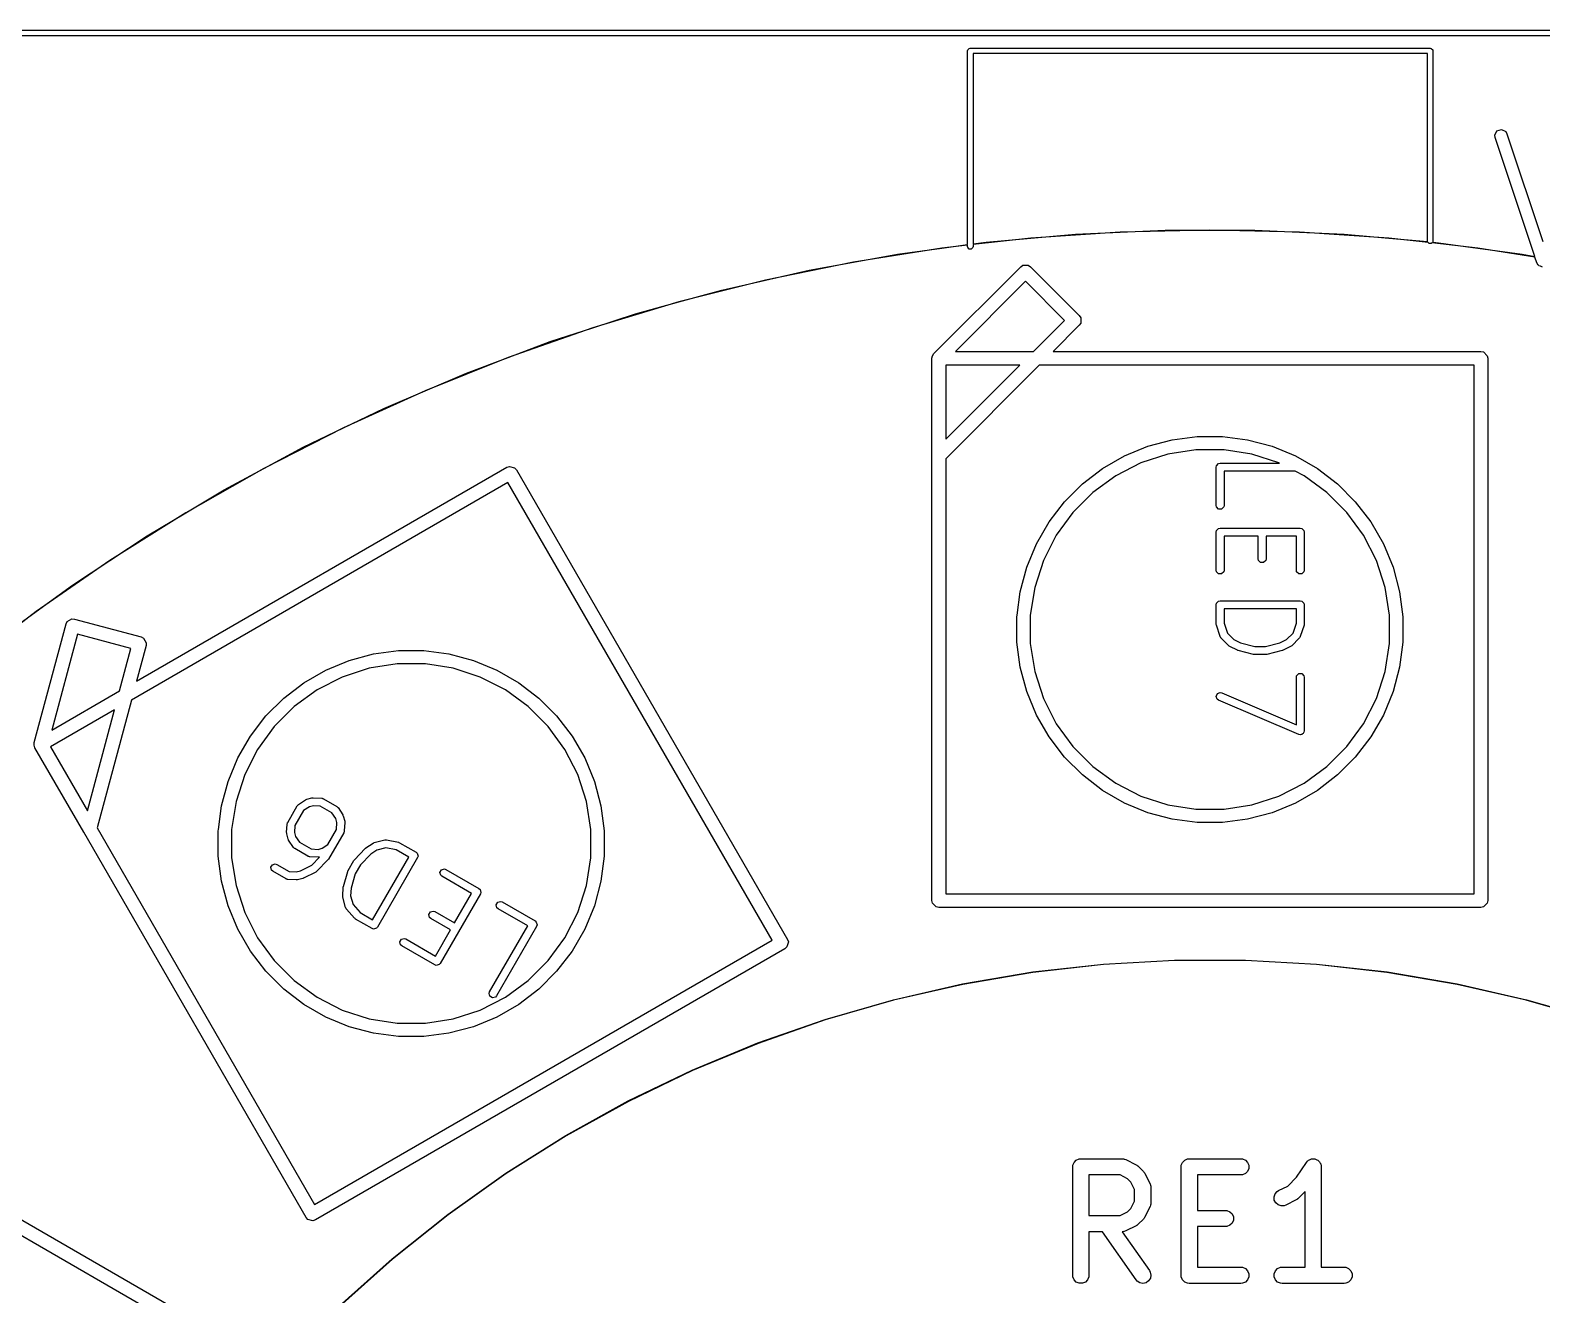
# Model space of a CAD drawing. Header units: inches. Extents: x 4.13 to 6.29, y -4.64 to -3.05.
# Drawn here: x 4.67 to 5.219, y -3.509 to -3.05 of the extents above; entities that cross this region are included whole.
import ezdxf

# ---------------------------------------------------------------- set-up
doc = ezdxf.new("R2010")
doc.units = ezdxf.units.IN
doc.header["$MEASUREMENT"] = 0
doc.layers.add('F.Silkscreen', color=41, linetype='CONTINUOUS', true_color=0xf2eda1)

msp = doc.modelspace()

# ---------------------------------------------------------------- linework, layer by layer
at = {"layer": 'F.Silkscreen', "linetype": 'CONTINUOUS'}
for p, q in [((4.13386, -3.0502), (6.28937, -3.0502)), ((6.28839, -3.05217), (4.13484, -3.05217)), ((5.01052, -3.05734), (5.01105, -3.05681)), ((5.01105, -3.05681), (5.01143, -3.05673)), ((5.01143, -3.05673), (5.17843, -3.05673)), ((5.17843, -3.05673), (5.1788, -3.05681)), ((5.1788, -3.05681), (5.17933, -3.05734)), ((5.01044, -3.05772), (5.01052, -3.05734)), ((5.01044, -3.12801), (5.01044, -3.05772)), ((5.17744, -3.0587), (5.01241, -3.0587)), ((5.01241, -3.0587), (5.01241, -3.12775)), ((5.17744, -3.12672), (5.17744, -3.0587)), ((5.17933, -3.05734), (5.17941, -3.05772)), ((5.17941, -3.05772), (5.17941, -3.12672)), ((5.2019, -3.0883), (5.20267, -3.08676)), ((5.20201, -3.08917), (5.2019, -3.0883)), ((5.21638, -3.13228), (5.20201, -3.08917)), ((5.20267, -3.08676), (5.2043, -3.08622)), ((5.2043, -3.08622), (5.20584, -3.08699)), ((5.20584, -3.08699), (5.20628, -3.08775)), ((5.20628, -3.08775), (5.21931, -3.12685)), ((5.0659, -3.12345), (5.08215, -3.12272)), ((5.09842, -3.12272), (5.0659, -3.12345)), ((5.08215, -3.12272), (5.09842, -3.12272)), ((5.09843, -3.12272), (5.09842, -3.12272)), ((5.09842, -3.12272), (5.09843, -3.12272)), ((5.13095, -3.12345), (5.09843, -3.12272)), ((5.09843, -3.12272), (5.1147, -3.12272)), ((5.09843, -3.12272), (5.09843, -3.12272)), ((5.09843, -3.12272), (5.09843, -3.12272)), ((5.1147, -3.12272), (5.13095, -3.12345)), ((5.00111, -3.12928), (5.01044, -3.12801)), ((5.01044, -3.12823), (5.00111, -3.12928)), ((5.01044, -3.12872), (5.01044, -3.12823)), ((5.03343, -3.12564), (5.01241, -3.128)), ((5.01241, -3.12775), (5.01723, -3.12709)), ((5.01241, -3.128), (5.01241, -3.12872)), ((5.01723, -3.12709), (5.03343, -3.12564)), ((5.03344, -3.12563), (5.03343, -3.12564)), ((5.03343, -3.12564), (5.03344, -3.12564)), ((5.06589, -3.12345), (5.03344, -3.12563)), ((5.03344, -3.12563), (5.04964, -3.12418)), ((5.03344, -3.12564), (5.03344, -3.12563)), ((5.04964, -3.12418), (5.06589, -3.12345)), ((5.06589, -3.12345), (5.0659, -3.12345)), ((5.0659, -3.12345), (5.06589, -3.12345)), ((5.0659, -3.12345), (5.0659, -3.12345)), ((5.13095, -3.12345), (5.13096, -3.12345)), ((5.13096, -3.12345), (5.13095, -3.12345)), ((5.13095, -3.12345), (5.13095, -3.12345)), ((5.16341, -3.12563), (5.13096, -3.12345)), ((5.13096, -3.12345), (5.14721, -3.12418)), ((5.14721, -3.12418), (5.16341, -3.12563)), ((5.16342, -3.12564), (5.16341, -3.12563)), ((5.16341, -3.12563), (5.16341, -3.12564)), ((5.16341, -3.12564), (5.16342, -3.12564)), ((5.17766, -3.12724), (5.16342, -3.12564)), ((5.16342, -3.12564), (5.17748, -3.1269)), ((5.17748, -3.1269), (5.17744, -3.12672)), ((5.17805, -3.12763), (5.17766, -3.12724)), ((5.1788, -3.12763), (5.17805, -3.12763)), ((5.17903, -3.12739), (5.1788, -3.12763)), ((5.19574, -3.12928), (5.17903, -3.12739)), ((5.17941, -3.12672), (5.17934, -3.12707)), ((5.17934, -3.12707), (5.17962, -3.12709)), ((5.17962, -3.12709), (5.19574, -3.12928)), ((5.0011, -3.12928), (4.96897, -3.13437)), ((4.96897, -3.13437), (4.98498, -3.13146)), ((4.98498, -3.13146), (5.0011, -3.12928)), ((5.0011, -3.12928), (5.00111, -3.12928)), ((5.00111, -3.12928), (5.0011, -3.12928)), ((5.00111, -3.12928), (5.00111, -3.12928)), ((5.01052, -3.12909), (5.01044, -3.12872)), ((5.01105, -3.12963), (5.01052, -3.12909)), ((5.0118, -3.12963), (5.01105, -3.12963)), ((5.01233, -3.12909), (5.0118, -3.12963)), ((5.01241, -3.12872), (5.01233, -3.12909)), ((5.19574, -3.12928), (5.19575, -3.12928)), ((5.19575, -3.12928), (5.19574, -3.12928)), ((5.19574, -3.12928), (5.19574, -3.12928)), ((5.21647, -3.13256), (5.19575, -3.12928)), ((5.19575, -3.12928), (5.21187, -3.13146)), ((5.21187, -3.13146), (5.21638, -3.13228)), ((5.21718, -3.13467), (5.21647, -3.13256)), ((4.96897, -3.13437), (4.9371, -3.14089)), ((4.9371, -3.14089), (4.95296, -3.13727)), ((4.95296, -3.13727), (4.96897, -3.13437)), ((4.96897, -3.13437), (4.96897, -3.13437)), ((4.96897, -3.13437), (4.96897, -3.13437)), ((4.96897, -3.13437), (4.96897, -3.13437)), ((4.99823, -3.16752), (5.02973, -3.13603)), ((5.02973, -3.13603), (5.03054, -3.13549)), ((5.03054, -3.13549), (5.03245, -3.13549)), ((5.03245, -3.13549), (5.03326, -3.13603)), ((5.03245, -3.13549), (5.03245, -3.13549)), ((5.03326, -3.13603), (5.05098, -3.15374)), ((5.21761, -3.13544), (5.21718, -3.13467)), ((5.21776, -3.13551), (5.21761, -3.13544)), ((5.21784, -3.13566), (5.21776, -3.13551)), ((5.21851, -3.13589), (5.21784, -3.13566)), ((5.21915, -3.13621), (5.21851, -3.13589)), ((4.93709, -3.14089), (4.90555, -3.14884)), ((4.90555, -3.14884), (4.92123, -3.14451)), ((4.92123, -3.14451), (4.93709, -3.14089)), ((4.93709, -3.14089), (4.9371, -3.14089)), ((4.9371, -3.14089), (4.93709, -3.14089)), ((4.9371, -3.14089), (4.9371, -3.14089)), ((5.0315, -3.14133), (5.00604, -3.16679)), ((5.04568, -3.15551), (5.0315, -3.14133)), ((4.90554, -3.14884), (4.87439, -3.1582)), ((4.88986, -3.15317), (4.90554, -3.14884)), ((4.90554, -3.14884), (4.90555, -3.14884)), ((4.90555, -3.14884), (4.90554, -3.14884)), ((4.90555, -3.14884), (4.90555, -3.14884)), ((4.87439, -3.1582), (4.88986, -3.15317)), ((5.0344, -3.16679), (5.04568, -3.15551)), ((5.05098, -3.15374), (5.05152, -3.15456)), ((5.05152, -3.15456), (5.05152, -3.15647)), ((4.87438, -3.1582), (4.84368, -3.16894)), ((4.85891, -3.16323), (4.87438, -3.1582)), ((4.87438, -3.1582), (4.87439, -3.1582)), ((4.87439, -3.1582), (4.87438, -3.1582)), ((4.87439, -3.1582), (4.87439, -3.1582)), ((5.05098, -3.15728), (5.04147, -3.16679)), ((5.05152, -3.15647), (5.05098, -3.15728)), ((4.84368, -3.16894), (4.85891, -3.16323)), ((5.00604, -3.16679), (5.0344, -3.16679)), ((5.04147, -3.16679), (5.19685, -3.16679)), ((5.19685, -3.16679), (5.19781, -3.16698)), ((4.84367, -3.16895), (4.81349, -3.18106)), ((4.82844, -3.17466), (4.84367, -3.16895)), ((4.84368, -3.16894), (4.84367, -3.16895)), ((4.84367, -3.16895), (4.84368, -3.16895)), ((4.84368, -3.16895), (4.84368, -3.16894)), ((4.9975, -3.16929), (4.99769, -3.16833)), ((4.9975, -3.20472), (4.9975, -3.16929)), ((4.99769, -3.16833), (4.99823, -3.16752)), ((5.03647, -3.17179), (5.0025, -3.20576)), ((5.0025, -3.17179), (5.0025, -3.19869)), ((5.0025, -3.19869), (5.0294, -3.17179)), ((5.0294, -3.17179), (5.0025, -3.17179)), ((5.19435, -3.17179), (5.03647, -3.17179)), ((5.19435, -3.36364), (5.19435, -3.17179)), ((5.19781, -3.16698), (5.19916, -3.16833)), ((5.19916, -3.16833), (5.19935, -3.16929)), ((5.19935, -3.16929), (5.19935, -3.36614)), ((4.81349, -3.18106), (4.82844, -3.17466)), ((4.81348, -3.18106), (4.78386, -3.19451)), ((4.79852, -3.18745), (4.81348, -3.18106)), ((4.81348, -3.18106), (4.81348, -3.18106)), ((4.81348, -3.18106), (4.81349, -3.18106)), ((4.81349, -3.18106), (4.81348, -3.18106)), ((4.78386, -3.19451), (4.79852, -3.18745)), ((4.78386, -3.19452), (4.75487, -3.20928)), ((4.7692, -3.20157), (4.78386, -3.19452)), ((4.78386, -3.19452), (4.78386, -3.19451)), ((4.78386, -3.19451), (4.78386, -3.19451)), ((4.78386, -3.19451), (4.78386, -3.19452)), ((5.07585, -3.20121), (5.08472, -3.19883)), ((5.08472, -3.19883), (5.09383, -3.19763)), ((5.09383, -3.19763), (5.10302, -3.19763)), ((5.10302, -3.19763), (5.11213, -3.19883)), ((5.11213, -3.19883), (5.121, -3.20121)), ((4.75487, -3.20928), (4.7692, -3.20157)), ((4.9975, -3.36614), (4.9975, -3.20472)), ((5.0594, -3.20932), (5.06736, -3.20472)), ((5.06736, -3.20472), (5.07585, -3.20121)), ((5.08315, -3.20409), (5.07338, -3.20726)), ((5.09329, -3.20248), (5.08315, -3.20409)), ((5.10356, -3.20248), (5.09329, -3.20248)), ((5.1137, -3.20409), (5.10356, -3.20248)), ((5.12347, -3.20726), (5.1137, -3.20409)), ((5.121, -3.20121), (5.12949, -3.20472)), ((5.12949, -3.20472), (5.13745, -3.20932)), ((4.70864, -3.2865), (4.8432, -3.20881)), ((4.75487, -3.20929), (4.72658, -3.22534)), ((4.74054, -3.217), (4.75487, -3.20929)), ((4.75487, -3.20929), (4.75487, -3.20928)), ((4.75487, -3.20928), (4.75487, -3.20928)), ((4.75487, -3.20928), (4.75487, -3.20929)), ((4.8432, -3.20881), (4.84412, -3.2085)), ((4.84412, -3.2085), (4.84412, -3.2085)), ((4.84412, -3.2085), (4.84412, -3.2085)), ((4.84412, -3.2085), (4.84597, -3.20899)), ((4.84597, -3.20899), (4.84597, -3.20899)), ((4.84597, -3.20899), (4.84662, -3.20973)), ((4.84662, -3.20973), (4.94504, -3.3802)), ((5.0025, -3.20576), (5.0025, -3.36364)), ((5.05212, -3.21491), (5.0594, -3.20932)), ((5.07338, -3.20726), (5.06423, -3.21192)), ((5.1007, -3.20881), (5.10081, -3.20826)), ((5.1007, -3.22268), (5.1007, -3.20881)), ((5.10081, -3.20826), (5.10159, -3.20748)), ((5.10159, -3.20748), (5.10214, -3.20737)), ((5.10214, -3.20737), (5.12368, -3.20737)), ((5.12933, -3.21025), (5.10358, -3.21025)), ((5.10358, -3.21025), (5.10358, -3.22268)), ((5.12368, -3.20737), (5.12347, -3.20726)), ((5.13262, -3.21192), (5.12933, -3.21025)), ((5.13745, -3.20932), (5.14473, -3.21491)), ((4.84354, -3.21439), (4.70681, -3.29333)), ((4.93946, -3.38054), (4.84354, -3.21439)), ((5.04562, -3.22141), (5.05212, -3.21491)), ((5.06423, -3.21192), (5.05593, -3.21796)), ((5.14092, -3.21796), (5.13262, -3.21192)), ((5.14473, -3.21491), (5.15123, -3.22141)), ((4.72658, -3.22534), (4.74054, -3.217)), ((5.04003, -3.2287), (5.04562, -3.22141)), ((5.05593, -3.21796), (5.04867, -3.22522)), ((5.14818, -3.22522), (5.14092, -3.21796)), ((5.15123, -3.22141), (5.15682, -3.2287)), ((4.72657, -3.22534), (4.69903, -3.24265)), ((4.7126, -3.23369), (4.72657, -3.22534)), ((4.72657, -3.22534), (4.72657, -3.22534)), ((4.72657, -3.22534), (4.72658, -3.22534)), ((4.72658, -3.22534), (4.72657, -3.22534)), ((5.04867, -3.22522), (5.04263, -3.23353)), ((5.10081, -3.22323), (5.1007, -3.22268)), ((5.10159, -3.22401), (5.10081, -3.22323)), ((5.10269, -3.22401), (5.10159, -3.22401)), ((5.10347, -3.22323), (5.10269, -3.22401)), ((5.10358, -3.22268), (5.10347, -3.22323)), ((5.15422, -3.23353), (5.14818, -3.22522)), ((5.03543, -3.23665), (5.04003, -3.2287)), ((5.1007, -3.23238), (5.10081, -3.23183)), ((5.1007, -3.24625), (5.1007, -3.23238)), ((5.10081, -3.23183), (5.10159, -3.23105)), ((5.10159, -3.23105), (5.10214, -3.23094)), ((5.10214, -3.23094), (5.13126, -3.23094)), ((5.13126, -3.23094), (5.13181, -3.23105)), ((5.13181, -3.23105), (5.13259, -3.23183)), ((5.13259, -3.23183), (5.1327, -3.23238)), ((5.1327, -3.23238), (5.1327, -3.24625)), ((5.15682, -3.2287), (5.16142, -3.23665)), ((4.69903, -3.24265), (4.7126, -3.23369)), ((5.03192, -3.24514), (5.03543, -3.23665)), ((5.04263, -3.23353), (5.03797, -3.24268)), ((5.11595, -3.23382), (5.10358, -3.23382)), ((5.10358, -3.23382), (5.10358, -3.24625)), ((5.11595, -3.24209), (5.11595, -3.23382)), ((5.12982, -3.23382), (5.11883, -3.23382)), ((5.11883, -3.23382), (5.11883, -3.24209)), ((5.12982, -3.24625), (5.12982, -3.23382)), ((5.15888, -3.24268), (5.15422, -3.23353)), ((5.16142, -3.23665), (5.16493, -3.24514)), ((4.69902, -3.24265), (4.67228, -3.26118)), ((4.68544, -3.25162), (4.69902, -3.24265)), ((4.69902, -3.24265), (4.69902, -3.24265)), ((4.69902, -3.24265), (4.69903, -3.24265)), ((4.69903, -3.24265), (4.69902, -3.24265)), ((5.03797, -3.24268), (5.0348, -3.25244)), ((5.11606, -3.24264), (5.11595, -3.24209)), ((5.11684, -3.24342), (5.11606, -3.24264)), ((5.11794, -3.24342), (5.11684, -3.24342)), ((5.11872, -3.24264), (5.11794, -3.24342)), ((5.11883, -3.24209), (5.11872, -3.24264)), ((5.16205, -3.25244), (5.15888, -3.24268)), ((5.02954, -3.25401), (5.03192, -3.24514)), ((5.10081, -3.2468), (5.1007, -3.24625)), ((5.10159, -3.24758), (5.10081, -3.2468)), ((5.10269, -3.24758), (5.10159, -3.24758)), ((5.10347, -3.2468), (5.10269, -3.24758)), ((5.10358, -3.24625), (5.10347, -3.2468)), ((5.12993, -3.2468), (5.12982, -3.24625)), ((5.13071, -3.24758), (5.12993, -3.2468)), ((5.13181, -3.24758), (5.13071, -3.24758)), ((5.13259, -3.2468), (5.13181, -3.24758)), ((5.1327, -3.24625), (5.13259, -3.2468)), ((5.16493, -3.24514), (5.16731, -3.25401)), ((4.67228, -3.26118), (4.68544, -3.25162)), ((5.02841, -3.26258), (5.02954, -3.25401)), ((5.0348, -3.25244), (5.03319, -3.26258)), ((5.16366, -3.26258), (5.16205, -3.25244)), ((5.16731, -3.25401), (5.16851, -3.26312)), ((5.1007, -3.25873), (5.10081, -3.25818)), ((5.1007, -3.26566), (5.1007, -3.25873)), ((5.10081, -3.25818), (5.10159, -3.2574)), ((5.10159, -3.2574), (5.10214, -3.25729)), ((5.10214, -3.25729), (5.13126, -3.25729)), ((5.13126, -3.25729), (5.13181, -3.2574)), ((5.13181, -3.2574), (5.13259, -3.25818)), ((5.13259, -3.25818), (5.1327, -3.25873)), ((5.1327, -3.25873), (5.1327, -3.26566)), ((4.67228, -3.26118), (4.6464, -3.28089)), ((4.65912, -3.27074), (4.67228, -3.26118)), ((4.67228, -3.26118), (4.67228, -3.26118)), ((4.67228, -3.26118), (4.67228, -3.26118)), ((4.67228, -3.26118), (4.67228, -3.26118)), ((4.68309, -3.26573), (4.68352, -3.26485)), ((4.68352, -3.26485), (4.68518, -3.2639)), ((4.68518, -3.2639), (4.68518, -3.2639)), ((4.68518, -3.2639), (4.68615, -3.26396)), ((4.68615, -3.26396), (4.71035, -3.27045)), ((5.02834, -3.26312), (5.02841, -3.26258)), ((5.02834, -3.27231), (5.02834, -3.26312)), ((5.03319, -3.26258), (5.03319, -3.27285)), ((5.12982, -3.26017), (5.10358, -3.26017)), ((5.10358, -3.26017), (5.10358, -3.26543)), ((5.10358, -3.26543), (5.10478, -3.26905)), ((5.12861, -3.26905), (5.12982, -3.26543)), ((5.12982, -3.26543), (5.12982, -3.26017)), ((5.16366, -3.27285), (5.16366, -3.26258)), ((5.16851, -3.26312), (5.16851, -3.27231)), ((4.67156, -3.30875), (4.68309, -3.26573)), ((4.68727, -3.26944), (4.67795, -3.30422)), ((4.70664, -3.27463), (4.68727, -3.26944)), ((4.71035, -3.27045), (4.71123, -3.27088)), ((4.71123, -3.27088), (4.71218, -3.27253)), ((5.10074, -3.26589), (5.1007, -3.26566)), ((5.10077, -3.26612), (5.10074, -3.26589)), ((5.10216, -3.27028), (5.10077, -3.26612)), ((5.10219, -3.27034), (5.10216, -3.27028)), ((5.10219, -3.27037), (5.10219, -3.27034)), ((5.10232, -3.27057), (5.10219, -3.27037)), ((5.10244, -3.27077), (5.10232, -3.27057)), ((5.10247, -3.27078), (5.10244, -3.27077)), ((5.10251, -3.27084), (5.10247, -3.27078)), ((5.10528, -3.27361), (5.10251, -3.27084)), ((5.10478, -3.26905), (5.10715, -3.27141)), ((5.12625, -3.27141), (5.12861, -3.26905)), ((5.13089, -3.27084), (5.12812, -3.27361)), ((5.13093, -3.27078), (5.13089, -3.27084)), ((5.13096, -3.27077), (5.13093, -3.27078)), ((5.13107, -3.27057), (5.13096, -3.27077)), ((5.1312, -3.27037), (5.13107, -3.27057)), ((5.13124, -3.27028), (5.1312, -3.27034)), ((5.1312, -3.27034), (5.1312, -3.27037)), ((5.13262, -3.26612), (5.13124, -3.27028)), ((5.13265, -3.26589), (5.13262, -3.26612)), ((5.1327, -3.26566), (5.13265, -3.26589)), ((4.70251, -3.29004), (4.70664, -3.27463)), ((4.71212, -3.27351), (4.70864, -3.2865)), ((4.71218, -3.27253), (4.71212, -3.27351)), ((4.78585, -3.27892), (4.79472, -3.27654)), ((4.79472, -3.27654), (4.80383, -3.27534)), ((4.80383, -3.27534), (4.81302, -3.27534)), ((4.81302, -3.27534), (4.82213, -3.27654)), ((4.82213, -3.27654), (4.831, -3.27892)), ((5.02954, -3.28142), (5.02834, -3.27231)), ((5.03319, -3.27285), (5.0348, -3.28299)), ((5.10547, -3.27374), (5.10528, -3.27361)), ((5.10565, -3.27388), (5.10547, -3.27374)), ((5.10843, -3.27527), (5.10565, -3.27388)), ((5.10715, -3.27141), (5.10957, -3.27262)), ((5.10858, -3.27531), (5.10843, -3.27527)), ((5.10872, -3.27538), (5.10858, -3.27531)), ((5.11427, -3.27677), (5.10872, -3.27538)), ((5.10957, -3.27262), (5.1148, -3.27393)), ((5.1148, -3.27393), (5.1186, -3.27393)), ((5.1186, -3.27393), (5.12382, -3.27262)), ((5.12467, -3.27538), (5.11913, -3.27677)), ((5.12382, -3.27262), (5.12625, -3.27141)), ((5.12482, -3.27531), (5.12467, -3.27538)), ((5.12497, -3.27527), (5.12482, -3.27531)), ((5.12774, -3.27388), (5.12497, -3.27527)), ((5.12793, -3.27374), (5.12774, -3.27388)), ((5.12812, -3.27361), (5.12793, -3.27374)), ((5.16205, -3.28299), (5.16366, -3.27285)), ((5.16851, -3.27231), (5.16731, -3.28142)), ((4.77736, -3.28243), (4.78585, -3.27892)), ((4.79315, -3.2818), (4.78338, -3.28497)), ((4.80329, -3.28019), (4.79315, -3.2818)), ((4.81356, -3.28019), (4.80329, -3.28019)), ((4.8237, -3.2818), (4.81356, -3.28019)), ((4.83347, -3.28497), (4.8237, -3.2818)), ((4.831, -3.27892), (4.83949, -3.28243)), ((5.03192, -3.29029), (5.02954, -3.28142)), ((5.11445, -3.27678), (5.11427, -3.27677)), ((5.11462, -3.27681), (5.11445, -3.27678)), ((5.11878, -3.27681), (5.11462, -3.27681)), ((5.11895, -3.27678), (5.11878, -3.27681)), ((5.11913, -3.27677), (5.11895, -3.27678)), ((5.16731, -3.28142), (5.16493, -3.29029)), ((4.76212, -3.29262), (4.7694, -3.28703)), ((4.7694, -3.28703), (4.77736, -3.28243)), ((4.78338, -3.28497), (4.77423, -3.28963)), ((4.84262, -3.28963), (4.83347, -3.28497)), ((4.83949, -3.28243), (4.84745, -3.28703)), ((4.84745, -3.28703), (4.85473, -3.29262)), ((5.0348, -3.28299), (5.03797, -3.29276)), ((5.12982, -3.28508), (5.12993, -3.28453)), ((5.12982, -3.30231), (5.12982, -3.28508)), ((5.12993, -3.28453), (5.13071, -3.28375)), ((5.13071, -3.28375), (5.13181, -3.28375)), ((5.13181, -3.28375), (5.13259, -3.28453)), ((5.13259, -3.28453), (5.1327, -3.28508)), ((5.1327, -3.28508), (5.1327, -3.30449)), ((5.15888, -3.29276), (5.16205, -3.28299)), ((4.67795, -3.30422), (4.70251, -3.29004)), ((4.75562, -3.29912), (4.76212, -3.29262)), ((4.77423, -3.28963), (4.76593, -3.29567)), ((4.85092, -3.29567), (4.84262, -3.28963)), ((4.85473, -3.29262), (4.86123, -3.29912)), ((5.03543, -3.29878), (5.03192, -3.29029)), ((5.03797, -3.29276), (5.04263, -3.30191)), ((5.1007, -3.29199), (5.10113, -3.29098)), ((5.10111, -3.29302), (5.1007, -3.29199)), ((5.10157, -3.29333), (5.10111, -3.29302)), ((5.10113, -3.29098), (5.10216, -3.29057)), ((5.10216, -3.29057), (5.10271, -3.29069)), ((5.10271, -3.29069), (5.12982, -3.30231)), ((5.15422, -3.30191), (5.15888, -3.29276)), ((5.16493, -3.29029), (5.16142, -3.29878)), ((4.70068, -3.29687), (4.67739, -3.31032)), ((4.69084, -3.33361), (4.70068, -3.29687)), ((4.70681, -3.29333), (4.69437, -3.33973)), ((4.76593, -3.29567), (4.75867, -3.30293)), ((4.85818, -3.30293), (4.85092, -3.29567)), ((5.13069, -3.30581), (5.10157, -3.29333)), ((4.75003, -3.30641), (4.75562, -3.29912)), ((4.75867, -3.30293), (4.75263, -3.31124)), ((4.86422, -3.31124), (4.85818, -3.30293)), ((4.86123, -3.29912), (4.86682, -3.30641)), ((5.04003, -3.30674), (5.03543, -3.29878)), ((5.04263, -3.30191), (5.04867, -3.31021)), ((5.14818, -3.31021), (5.15422, -3.30191)), ((5.16142, -3.29878), (5.15682, -3.30674)), ((4.6715, -3.30973), (4.67156, -3.30875)), ((4.74543, -3.31436), (4.75003, -3.30641)), ((4.86682, -3.30641), (4.87142, -3.31436)), ((5.04562, -3.31403), (5.04003, -3.30674)), ((5.1307, -3.30582), (5.13069, -3.30581)), ((5.13071, -3.30582), (5.1307, -3.30582)), ((5.13072, -3.30582), (5.13071, -3.30582)), ((5.13124, -3.30593), (5.13072, -3.30582)), ((5.13151, -3.30582), (5.13124, -3.30593)), ((5.13181, -3.30582), (5.13151, -3.30582)), ((5.13201, -3.30562), (5.13181, -3.30582)), ((5.13226, -3.30552), (5.13201, -3.30562)), ((5.13238, -3.30525), (5.13226, -3.30552)), ((5.13259, -3.30504), (5.13238, -3.30525)), ((5.13269, -3.30452), (5.13259, -3.30504)), ((5.1327, -3.30451), (5.13269, -3.30452)), ((5.1327, -3.30449), (5.1327, -3.3045)), ((5.1327, -3.3045), (5.1327, -3.30451)), ((5.15682, -3.30674), (5.15123, -3.31403)), ((4.67181, -3.31065), (4.6715, -3.30973)), ((4.6715, -3.30973), (4.6715, -3.30973)), ((4.68953, -3.34134), (4.67181, -3.31065)), ((4.67739, -3.31032), (4.69084, -3.33361)), ((4.74192, -3.32285), (4.74543, -3.31436)), ((4.75263, -3.31124), (4.74797, -3.32039)), ((4.86888, -3.32039), (4.86422, -3.31124)), ((4.87142, -3.31436), (4.87493, -3.32285)), ((5.05212, -3.32052), (5.04562, -3.31403)), ((5.04867, -3.31021), (5.05593, -3.31747)), ((5.14092, -3.31747), (5.14818, -3.31021)), ((5.15123, -3.31403), (5.14473, -3.32052)), ((4.74797, -3.32039), (4.7448, -3.33015)), ((4.87205, -3.33015), (4.86888, -3.32039)), ((5.0594, -3.32611), (5.05212, -3.32052)), ((5.05593, -3.31747), (5.06423, -3.32351)), ((5.13262, -3.32351), (5.14092, -3.31747)), ((5.14473, -3.32052), (5.13745, -3.32611)), ((4.73954, -3.33172), (4.74192, -3.32285)), ((4.87493, -3.32285), (4.87731, -3.33172)), ((5.06423, -3.32351), (5.07338, -3.32817)), ((5.12347, -3.32817), (5.13262, -3.32351)), ((4.7448, -3.33015), (4.74319, -3.34029)), ((4.76708, -3.33164), (4.76724, -3.33147)), ((4.76724, -3.33147), (4.76739, -3.3313)), ((4.76739, -3.3313), (4.76742, -3.33129)), ((4.76742, -3.33129), (4.76748, -3.33124)), ((4.76748, -3.33124), (4.77006, -3.32953)), ((4.77006, -3.32953), (4.77028, -3.32945)), ((4.77028, -3.32945), (4.77048, -3.32934)), ((4.77048, -3.32934), (4.77238, -3.32884)), ((4.77238, -3.32884), (4.77261, -3.32882)), ((4.77261, -3.32882), (4.77284, -3.32879)), ((4.77284, -3.32879), (4.77593, -3.32898)), ((4.77593, -3.32898), (4.776, -3.32899)), ((4.776, -3.32899), (4.77603, -3.32899)), ((4.77603, -3.32899), (4.77625, -3.32906)), ((4.77625, -3.32906), (4.77648, -3.32912)), ((4.77648, -3.32912), (4.7765, -3.32914)), ((4.7765, -3.32914), (4.77657, -3.32917)), ((4.77657, -3.32917), (4.78137, -3.33194)), ((4.87366, -3.34029), (4.87205, -3.33015)), ((5.06736, -3.33071), (5.0594, -3.32611)), ((5.07585, -3.33422), (5.06736, -3.33071)), ((5.07338, -3.32817), (5.08315, -3.33134)), ((5.08315, -3.33134), (5.09329, -3.33295)), ((5.10356, -3.33295), (5.1137, -3.33134)), ((5.1137, -3.33134), (5.12347, -3.32817)), ((5.12949, -3.33071), (5.121, -3.33422)), ((5.13745, -3.32611), (5.12949, -3.33071)), ((4.73841, -3.34029), (4.73954, -3.33172)), ((4.76356, -3.33773), (4.76702, -3.33172)), ((4.76935, -3.33346), (4.76622, -3.33887)), ((4.76702, -3.33172), (4.76707, -3.33167)), ((4.76707, -3.33167), (4.76708, -3.33164)), ((4.77145, -3.33207), (4.76935, -3.33346)), ((4.7729, -3.33168), (4.77145, -3.33207)), ((4.77542, -3.33183), (4.7729, -3.33168)), ((4.77963, -3.33426), (4.77542, -3.33183)), ((4.78103, -3.33637), (4.77963, -3.33426)), ((4.78141, -3.33781), (4.78103, -3.33637)), ((4.78137, -3.33194), (4.78142, -3.33199)), ((4.78142, -3.33199), (4.78146, -3.33199)), ((4.78146, -3.33199), (4.78162, -3.33216)), ((4.78162, -3.33216), (4.78179, -3.33231)), ((4.78179, -3.33231), (4.7818, -3.33234)), ((4.7818, -3.33234), (4.78185, -3.33239)), ((4.78185, -3.33239), (4.78356, -3.33498)), ((4.78356, -3.33498), (4.78365, -3.33519)), ((4.78365, -3.33519), (4.78375, -3.3354)), ((4.78375, -3.3354), (4.78426, -3.3373)), ((4.87731, -3.33172), (4.87851, -3.34083)), ((5.08472, -3.3366), (5.07585, -3.33422)), ((5.09383, -3.3378), (5.08472, -3.3366)), ((5.09329, -3.33295), (5.10356, -3.33295)), ((5.11213, -3.3366), (5.10302, -3.3378)), ((5.121, -3.33422), (5.11213, -3.3366)), ((4.77023, -3.48113), (4.68953, -3.34134)), ((4.69437, -3.33973), (4.77331, -3.47646)), ((4.73834, -3.34083), (4.73841, -3.34029)), ((4.73834, -3.35002), (4.73834, -3.34083)), ((4.74319, -3.34029), (4.74319, -3.35056)), ((4.76318, -3.34146), (4.76336, -3.33836)), ((4.76321, -3.34168), (4.76318, -3.34146)), ((4.76323, -3.34192), (4.76321, -3.34168)), ((4.76373, -3.34381), (4.76323, -3.34192)), ((4.76336, -3.33836), (4.76338, -3.33829)), ((4.76337, -3.33826), (4.76345, -3.33804)), ((4.76338, -3.33829), (4.76337, -3.33826)), ((4.76345, -3.33804), (4.76351, -3.33782)), ((4.76351, -3.33782), (4.76353, -3.3378)), ((4.76353, -3.3378), (4.76356, -3.33773)), ((4.76622, -3.33887), (4.76607, -3.3414)), ((4.76607, -3.3414), (4.76645, -3.34284)), ((4.77814, -3.34575), (4.78126, -3.34034)), ((4.78393, -3.34148), (4.77838, -3.35109)), ((4.78126, -3.34034), (4.78141, -3.33781)), ((4.78395, -3.34141), (4.78393, -3.34148)), ((4.78397, -3.34139), (4.78395, -3.34141)), ((4.78403, -3.34117), (4.78397, -3.34139)), ((4.78411, -3.34095), (4.78403, -3.34117)), ((4.78412, -3.34085), (4.7841, -3.34092)), ((4.7841, -3.34092), (4.78411, -3.34095)), ((4.7843, -3.33775), (4.78412, -3.34085)), ((4.78426, -3.3373), (4.78427, -3.33753)), ((4.78427, -3.33753), (4.7843, -3.33775)), ((4.87366, -3.35056), (4.87366, -3.34029)), ((4.87851, -3.34083), (4.87851, -3.35002)), ((5.10302, -3.3378), (5.09383, -3.3378)), ((4.76384, -3.34402), (4.76373, -3.34381)), ((4.76392, -3.34423), (4.76384, -3.34402)), ((4.76563, -3.34682), (4.76392, -3.34423)), ((4.76568, -3.34687), (4.76563, -3.34682)), ((4.76569, -3.3469), (4.76568, -3.34687)), ((4.76586, -3.34705), (4.76569, -3.3469)), ((4.76603, -3.34722), (4.76586, -3.34705)), ((4.76606, -3.34722), (4.76603, -3.34722)), ((4.76611, -3.34727), (4.76606, -3.34722)), ((4.77092, -3.35004), (4.76611, -3.34727)), ((4.76645, -3.34284), (4.76785, -3.34495)), ((4.76785, -3.34495), (4.77206, -3.34738)), ((4.77206, -3.34738), (4.77458, -3.34753)), ((4.77458, -3.34753), (4.77603, -3.34715)), ((4.77603, -3.34715), (4.77814, -3.34575)), ((4.78778, -3.35131), (4.79176, -3.3472)), ((4.79176, -3.3472), (4.79189, -3.34711)), ((4.79189, -3.34711), (4.792, -3.347)), ((4.792, -3.347), (4.79459, -3.34529)), ((4.79598, -3.34783), (4.79372, -3.34932)), ((4.79459, -3.34529), (4.7948, -3.34521)), ((4.7948, -3.34521), (4.79501, -3.3451)), ((4.79501, -3.3451), (4.7988, -3.34409)), ((4.79921, -3.34696), (4.79598, -3.34783)), ((4.7988, -3.34409), (4.79887, -3.34408)), ((4.79887, -3.34408), (4.7989, -3.34407)), ((4.7989, -3.34407), (4.79913, -3.34407)), ((4.79913, -3.34407), (4.79936, -3.34405)), ((4.80295, -3.34772), (4.79921, -3.34696)), ((4.79936, -3.34405), (4.79939, -3.34407)), ((4.79939, -3.34407), (4.79946, -3.34407)), ((4.79946, -3.34407), (4.80375, -3.34495)), ((4.8075, -3.35035), (4.80295, -3.34772)), ((4.80375, -3.34495), (4.80397, -3.34504)), ((4.80397, -3.34504), (4.80419, -3.34511)), ((4.80419, -3.34511), (4.81019, -3.34858)), ((4.73954, -3.35913), (4.73834, -3.35002)), ((4.74319, -3.35056), (4.7448, -3.3607)), ((4.75746, -3.35406), (4.75801, -3.3531)), ((4.75801, -3.3531), (4.75907, -3.35282)), ((4.75907, -3.35282), (4.7596, -3.353)), ((4.7596, -3.353), (4.76411, -3.3556)), ((4.76817, -3.35534), (4.7723, -3.3533)), ((4.77098, -3.35007), (4.77092, -3.35004)), ((4.77101, -3.35009), (4.77098, -3.35007)), ((4.77123, -3.35015), (4.77101, -3.35009)), ((4.77145, -3.35023), (4.77123, -3.35015)), ((4.77148, -3.35022), (4.77145, -3.35023)), ((4.77155, -3.35024), (4.77148, -3.35022)), ((4.77464, -3.35042), (4.77155, -3.35024)), ((4.7723, -3.3533), (4.77513, -3.35037)), ((4.77817, -3.35137), (4.77419, -3.35548)), ((4.77487, -3.35039), (4.77464, -3.35042)), ((4.7751, -3.35037), (4.77487, -3.35039)), ((4.77513, -3.35037), (4.7751, -3.35037)), ((4.77826, -3.35122), (4.77817, -3.35137)), ((4.77838, -3.35109), (4.77826, -3.35122)), ((4.78549, -3.3552), (4.78757, -3.35159)), ((4.78757, -3.35159), (4.78769, -3.35146)), ((4.78769, -3.35146), (4.78778, -3.35131)), ((4.78998, -3.35319), (4.78808, -3.35648)), ((4.79372, -3.34932), (4.78998, -3.35319)), ((4.79438, -3.37308), (4.8075, -3.35035)), ((4.81072, -3.35055), (4.79616, -3.37576)), ((4.81019, -3.34858), (4.81061, -3.34895)), ((4.81061, -3.34895), (4.8109, -3.35001)), ((4.8109, -3.35001), (4.81072, -3.35055)), ((4.87205, -3.3607), (4.87366, -3.35056)), ((4.87851, -3.35002), (4.87731, -3.35913)), ((4.75774, -3.35512), (4.75746, -3.35406)), ((4.75816, -3.35549), (4.75774, -3.35512)), ((4.76297, -3.35827), (4.75816, -3.35549)), ((4.76304, -3.35829), (4.76297, -3.35827)), ((4.76306, -3.35831), (4.76304, -3.35829)), ((4.76328, -3.35837), (4.76306, -3.35831)), ((4.7635, -3.35845), (4.76328, -3.35837)), ((4.76353, -3.35844), (4.7635, -3.35845)), ((4.7636, -3.35846), (4.76353, -3.35844)), ((4.7667, -3.35864), (4.7636, -3.35846)), ((4.76411, -3.3556), (4.76664, -3.35575)), ((4.76664, -3.35575), (4.76817, -3.35534)), ((4.76692, -3.35861), (4.7667, -3.35864)), ((4.76716, -3.35859), (4.76692, -3.35861)), ((4.76905, -3.35809), (4.76716, -3.35859)), ((4.76918, -3.35802), (4.76905, -3.35809)), ((4.76932, -3.35799), (4.76918, -3.35802)), ((4.7738, -3.35577), (4.76932, -3.35799)), ((4.77399, -3.35562), (4.7738, -3.35577)), ((4.77419, -3.35548), (4.77399, -3.35562)), ((4.78378, -3.36102), (4.78536, -3.35552)), ((4.78536, -3.35552), (4.78544, -3.35536)), ((4.78544, -3.35536), (4.78549, -3.3552)), ((4.78808, -3.35648), (4.7866, -3.36166)), ((4.81885, -3.35588), (4.8194, -3.35492)), ((4.81914, -3.35694), (4.81885, -3.35588)), ((4.81956, -3.35731), (4.81914, -3.35694)), ((4.8194, -3.35492), (4.82047, -3.35464)), ((4.83032, -3.36353), (4.81956, -3.35731)), ((4.82047, -3.35464), (4.821, -3.35482)), ((4.821, -3.35482), (4.83301, -3.36175)), ((4.74192, -3.368), (4.73954, -3.35913)), ((4.7448, -3.3607), (4.74797, -3.37047)), ((4.78354, -3.36442), (4.78373, -3.36133)), ((4.78358, -3.36465), (4.78354, -3.36442)), ((4.78373, -3.36133), (4.78377, -3.36117)), ((4.78377, -3.36117), (4.78378, -3.36102)), ((4.7866, -3.36166), (4.78643, -3.36436)), ((4.78643, -3.36436), (4.7873, -3.3676)), ((4.83353, -3.36372), (4.81897, -3.38894)), ((4.82413, -3.37424), (4.83032, -3.36353)), ((4.83301, -3.36175), (4.83343, -3.36212)), ((4.83343, -3.36212), (4.83343, -3.36212)), ((4.83343, -3.36212), (4.83372, -3.36319)), ((4.83372, -3.36319), (4.83353, -3.36372)), ((4.86888, -3.37047), (4.87205, -3.3607)), ((4.87731, -3.35913), (4.87493, -3.368)), ((5.0025, -3.36364), (5.19435, -3.36364)), ((4.74543, -3.37649), (4.74192, -3.368)), ((4.78359, -3.36488), (4.78358, -3.36465)), ((4.78461, -3.36867), (4.78359, -3.36488)), ((4.78464, -3.36873), (4.78461, -3.36867)), ((4.78464, -3.36877), (4.78464, -3.36873)), ((4.78475, -3.36897), (4.78464, -3.36877)), ((4.78485, -3.36917), (4.78475, -3.36897)), ((4.78488, -3.36919), (4.78485, -3.36917)), ((4.78492, -3.36925), (4.78488, -3.36919)), ((4.78783, -3.37253), (4.78492, -3.36925)), ((4.7873, -3.3676), (4.78983, -3.37045)), ((4.83927, -3.36766), (4.83982, -3.36671)), ((4.83955, -3.36873), (4.83927, -3.36766)), ((4.83997, -3.3691), (4.83955, -3.36873)), ((4.83982, -3.36671), (4.84088, -3.36643)), ((4.85074, -3.37531), (4.83997, -3.3691)), ((4.84088, -3.36643), (4.84141, -3.36661)), ((4.84141, -3.36661), (4.85342, -3.37354)), ((4.87493, -3.368), (4.87142, -3.37649)), ((4.99769, -3.3671), (4.9975, -3.36614)), ((4.99904, -3.36845), (4.99769, -3.3671)), ((5, -3.36864), (4.99904, -3.36845)), ((5.19685, -3.36864), (5, -3.36864)), ((5.19781, -3.36845), (5.19685, -3.36864)), ((5.19916, -3.3671), (5.19781, -3.36845)), ((5.19935, -3.36614), (5.19916, -3.3671)), ((4.74797, -3.37047), (4.75263, -3.37962)), ((4.78801, -3.37267), (4.78783, -3.37253)), ((4.78819, -3.37283), (4.78801, -3.37267)), ((4.79419, -3.37629), (4.78819, -3.37283)), ((4.78983, -3.37045), (4.79438, -3.37308)), ((4.81483, -3.37117), (4.81538, -3.37021)), ((4.81511, -3.37223), (4.81483, -3.37117)), ((4.81553, -3.3726), (4.81511, -3.37223)), ((4.81538, -3.37021), (4.81644, -3.36993)), ((4.82269, -3.37674), (4.81553, -3.3726)), ((4.81644, -3.36993), (4.81697, -3.37011)), ((4.81697, -3.37011), (4.82413, -3.37424)), ((4.8369, -3.39928), (4.85074, -3.37531)), ((4.85342, -3.37354), (4.85385, -3.37391)), ((4.85385, -3.37391), (4.85413, -3.37497)), ((4.85413, -3.37497), (4.85395, -3.37551)), ((4.86422, -3.37962), (4.86888, -3.37047)), ((4.75003, -3.38445), (4.74543, -3.37649)), ((4.75263, -3.37962), (4.75867, -3.38792)), ((4.77331, -3.47646), (4.93946, -3.38054)), ((4.79472, -3.37647), (4.79419, -3.37629)), ((4.79579, -3.37619), (4.79472, -3.37647)), ((4.79616, -3.37576), (4.79579, -3.37619)), ((4.80429, -3.3811), (4.80484, -3.38014)), ((4.80484, -3.38014), (4.80591, -3.37986)), ((4.80591, -3.37986), (4.80644, -3.38004)), ((4.80644, -3.38004), (4.8172, -3.38625)), ((4.8172, -3.38625), (4.82269, -3.37674)), ((4.85395, -3.37551), (4.83939, -3.40072)), ((4.85818, -3.38792), (4.86422, -3.37962)), ((4.87142, -3.37649), (4.86682, -3.38445)), ((4.94504, -3.3802), (4.94536, -3.38113)), ((4.75562, -3.39174), (4.75003, -3.38445)), ((4.94413, -3.38362), (4.77365, -3.48204)), ((4.80458, -3.38216), (4.80429, -3.3811)), ((4.805, -3.38253), (4.80458, -3.38216)), ((4.81701, -3.38947), (4.805, -3.38253)), ((4.86682, -3.38445), (4.86123, -3.39174)), ((4.94486, -3.38297), (4.94413, -3.38362)), ((4.94536, -3.38113), (4.94486, -3.38297)), ((4.94536, -3.38113), (4.94536, -3.38113)), ((4.76212, -3.39823), (4.75562, -3.39174)), ((4.75867, -3.38792), (4.76593, -3.39518)), ((4.81754, -3.38965), (4.81701, -3.38947)), ((4.8186, -3.38936), (4.81754, -3.38965)), ((4.81897, -3.38894), (4.8186, -3.38936)), ((4.85092, -3.39518), (4.85818, -3.38792)), ((4.86123, -3.39174), (4.85473, -3.39823)), ((5.0341, -3.39205), (5.05975, -3.38916)), ((5.05976, -3.38934), (5.03412, -3.39223)), ((5.05975, -3.38916), (5.08552, -3.38772)), ((5.08552, -3.3879), (5.05976, -3.38934)), ((5.08552, -3.38772), (5.11133, -3.38772)), ((5.11133, -3.3879), (5.08552, -3.3879)), ((5.11133, -3.38772), (5.1371, -3.38916)), ((5.13709, -3.38934), (5.11133, -3.3879)), ((5.16273, -3.39223), (5.13709, -3.38934)), ((5.1371, -3.38916), (5.16275, -3.39205)), ((4.76593, -3.39518), (4.77423, -3.40122)), ((4.84262, -3.40122), (4.85092, -3.39518)), ((4.98348, -3.40212), (5.00865, -3.39638)), ((5.00868, -3.39656), (4.98353, -3.4023)), ((5.00865, -3.39638), (5.0341, -3.39205)), ((5.03412, -3.39223), (5.00868, -3.39656)), ((5.18817, -3.39656), (5.16273, -3.39223)), ((5.16275, -3.39205), (5.1882, -3.39638)), ((5.21332, -3.4023), (5.18817, -3.39656)), ((5.1882, -3.39638), (5.21337, -3.40212)), ((4.7694, -3.40382), (4.76212, -3.39823)), ((4.77423, -3.40122), (4.78338, -3.40588)), ((4.83347, -3.40588), (4.84262, -3.40122)), ((4.83671, -3.39982), (4.8369, -3.39928)), ((4.837, -3.40088), (4.83671, -3.39982)), ((4.83795, -3.40143), (4.837, -3.40088)), ((4.83902, -3.40115), (4.83795, -3.40143)), ((4.83939, -3.40072), (4.83902, -3.40115)), ((4.85473, -3.39823), (4.84745, -3.40382)), ((4.95868, -3.40927), (4.98348, -3.40212)), ((4.98353, -3.4023), (4.95873, -3.40944)), ((5.23812, -3.40944), (5.21332, -3.4023)), ((5.21337, -3.40212), (5.23817, -3.40927)), ((4.77736, -3.40842), (4.7694, -3.40382)), ((4.78338, -3.40588), (4.79315, -3.40905)), ((4.8237, -3.40905), (4.83347, -3.40588)), ((4.84745, -3.40382), (4.83949, -3.40842)), ((4.78585, -3.41193), (4.77736, -3.40842)), ((4.79472, -3.41431), (4.78585, -3.41193)), ((4.79315, -3.40905), (4.80329, -3.41066)), ((4.80329, -3.41066), (4.81356, -3.41066)), ((4.81356, -3.41066), (4.8237, -3.40905)), ((4.831, -3.41193), (4.82213, -3.41431)), ((4.83949, -3.40842), (4.831, -3.41193)), ((4.93431, -3.41779), (4.95868, -3.40927)), ((4.95873, -3.40944), (4.93438, -3.41796)), ((4.80383, -3.41551), (4.79472, -3.41431)), ((4.81302, -3.41551), (4.80383, -3.41551)), ((4.82213, -3.41431), (4.81302, -3.41551)), ((4.91047, -3.42767), (4.93431, -3.41779)), ((4.93438, -3.41796), (4.91054, -3.42784)), ((4.56136, -3.4211), (4.73184, -3.51953)), ((4.72717, -3.52261), (4.56102, -3.42668)), ((4.88721, -3.43887), (4.91047, -3.42767)), ((4.91054, -3.42784), (4.88729, -3.43903)), ((4.86462, -3.45136), (4.88721, -3.43887)), ((4.88729, -3.43903), (4.86471, -3.45151)), ((4.84276, -3.46509), (4.86462, -3.45136)), ((4.86471, -3.45151), (4.84286, -3.46524)), ((5.0486, -3.46279), (5.04866, -3.46221)), ((5.0486, -3.50216), (5.0486, -3.46279)), ((5.04866, -3.46221), (5.0491, -3.46115)), ((5.0491, -3.46115), (5.04992, -3.46033)), ((5.04992, -3.46033), (5.05098, -3.45989)), ((5.05098, -3.45989), (5.05156, -3.45984)), ((5.05156, -3.45984), (5.06655, -3.45984)), ((5.06655, -3.45984), (5.06713, -3.45989)), ((5.06713, -3.45989), (5.06723, -3.45993)), ((5.06723, -3.45993), (5.06733, -3.45994)), ((5.06733, -3.45994), (5.06787, -3.46015)), ((5.06787, -3.46015), (5.07162, -3.46202)), ((5.07162, -3.46202), (5.07187, -3.46218)), ((5.07187, -3.46218), (5.07194, -3.46221)), ((5.07194, -3.46221), (5.07203, -3.46227)), ((5.07203, -3.46227), (5.07211, -3.46233)), ((5.07211, -3.46233), (5.07217, -3.46239)), ((5.07217, -3.46239), (5.07239, -3.46257)), ((5.07239, -3.46257), (5.07427, -3.46445)), ((5.08797, -3.46279), (5.08803, -3.46221)), ((5.08797, -3.50216), (5.08797, -3.46279)), ((5.08803, -3.46221), (5.08847, -3.46115)), ((5.08847, -3.46115), (5.08929, -3.46033)), ((5.08929, -3.46033), (5.09035, -3.45989)), ((5.09035, -3.45989), (5.09093, -3.45984)), ((5.09093, -3.45984), (5.10967, -3.45984)), ((5.10967, -3.45984), (5.11025, -3.45989)), ((5.11025, -3.45989), (5.11131, -3.46033)), ((5.11131, -3.46033), (5.11213, -3.46115)), ((5.11213, -3.46115), (5.11257, -3.46221)), ((5.11257, -3.46221), (5.11257, -3.46336)), ((5.12988, -3.46653), (5.13346, -3.46115)), ((5.13346, -3.46115), (5.13347, -3.46115)), ((5.13347, -3.46115), (5.13383, -3.4607)), ((5.13347, -3.46115), (5.13347, -3.46115)), ((5.13347, -3.46115), (5.13347, -3.46115)), ((5.13383, -3.4607), (5.13407, -3.46054)), ((5.13407, -3.46054), (5.13428, -3.46033)), ((5.13428, -3.46033), (5.13455, -3.46022)), ((5.13455, -3.46022), (5.13479, -3.46006)), ((5.13479, -3.46006), (5.13507, -3.46)), ((5.13507, -3.46), (5.13534, -3.45989)), ((5.13534, -3.45989), (5.13563, -3.45989)), ((5.13563, -3.45989), (5.13592, -3.45984)), ((5.13592, -3.45984), (5.1362, -3.45989)), ((5.1362, -3.45989), (5.1365, -3.45989)), ((5.1365, -3.45989), (5.13676, -3.46)), ((5.13676, -3.46), (5.13705, -3.46006)), ((5.13705, -3.46006), (5.13729, -3.46022)), ((5.13729, -3.46022), (5.13756, -3.46033)), ((5.13756, -3.46033), (5.13777, -3.46054)), ((5.13777, -3.46054), (5.13801, -3.4607)), ((5.13801, -3.4607), (5.13817, -3.46094)), ((5.13817, -3.46094), (5.13838, -3.46115)), ((5.13838, -3.46115), (5.13849, -3.46141)), ((5.13849, -3.46141), (5.13865, -3.46166)), ((5.13865, -3.46166), (5.1387, -3.46194)), ((5.1387, -3.46194), (5.13882, -3.46221)), ((5.13882, -3.46221), (5.13887, -3.46278)), ((5.13887, -3.46278), (5.13887, -3.46279)), ((5.13887, -3.46279), (5.13887, -3.46279)), ((5.13887, -3.46279), (5.13887, -3.46279)), ((5.13887, -3.46279), (5.13887, -3.49921)), ((4.82171, -3.48003), (4.84276, -3.46509)), ((4.84286, -3.46524), (4.82182, -3.48017)), ((5.06586, -3.46574), (5.05451, -3.46574)), ((5.05451, -3.46574), (5.05451, -3.48046)), ((5.06855, -3.46709), (5.06586, -3.46574)), ((5.06975, -3.46829), (5.06855, -3.46709)), ((5.0711, -3.47098), (5.06975, -3.46829)), ((5.07427, -3.46445), (5.07445, -3.46468)), ((5.07445, -3.46468), (5.07451, -3.46473)), ((5.07451, -3.46473), (5.07457, -3.46482)), ((5.07457, -3.46482), (5.07463, -3.4649)), ((5.07463, -3.4649), (5.07466, -3.46497)), ((5.07466, -3.46497), (5.07482, -3.46522)), ((5.07482, -3.46522), (5.07669, -3.46897)), ((5.10967, -3.46574), (5.09388, -3.46574)), ((5.09388, -3.46574), (5.09388, -3.47858)), ((5.11025, -3.46568), (5.10967, -3.46574)), ((5.11131, -3.46524), (5.11025, -3.46568)), ((5.11213, -3.46443), (5.11131, -3.46524)), ((5.11257, -3.46336), (5.11213, -3.46443)), ((5.12667, -3.46974), (5.12988, -3.46653)), ((5.0711, -3.47521), (5.0711, -3.47098)), ((5.07669, -3.46897), (5.0769, -3.46951)), ((5.0769, -3.46951), (5.07691, -3.46961)), ((5.07691, -3.46961), (5.07695, -3.46971)), ((5.07695, -3.46971), (5.07701, -3.47029)), ((5.07701, -3.47029), (5.07701, -3.47591)), ((5.12174, -3.47367), (5.12211, -3.47257)), ((5.12182, -3.47482), (5.12174, -3.47367)), ((5.12211, -3.47257), (5.12286, -3.4717)), ((5.12286, -3.4717), (5.12335, -3.4714)), ((5.12335, -3.4714), (5.12667, -3.46974)), ((5.13297, -3.47179), (5.13051, -3.47425)), ((5.13297, -3.49921), (5.13297, -3.47179)), ((5.06586, -3.48046), (5.06855, -3.47911)), ((5.06855, -3.47911), (5.06975, -3.47791)), ((5.06975, -3.47791), (5.0711, -3.47521)), ((5.07669, -3.47723), (5.07482, -3.48098)), ((5.0769, -3.47669), (5.07669, -3.47723)), ((5.07691, -3.47659), (5.0769, -3.47669)), ((5.07695, -3.47649), (5.07691, -3.47659)), ((5.07701, -3.47591), (5.07695, -3.47649)), ((5.09388, -3.47858), (5.10405, -3.47858)), ((5.10405, -3.47858), (5.10463, -3.47864)), ((5.10463, -3.47864), (5.10569, -3.47908)), ((5.10569, -3.47908), (5.1065, -3.4799)), ((5.12234, -3.47585), (5.12182, -3.47482)), ((5.12321, -3.4766), (5.12234, -3.47585)), ((5.1243, -3.47697), (5.12321, -3.4766)), ((5.12545, -3.47688), (5.1243, -3.47697)), ((5.12599, -3.47668), (5.12545, -3.47688)), ((5.12974, -3.4748), (5.12599, -3.47668)), ((5.12999, -3.47465), (5.12974, -3.4748)), ((5.13006, -3.47462), (5.12999, -3.47465)), ((5.13014, -3.47455), (5.13006, -3.47462)), ((5.13023, -3.47449), (5.13014, -3.47455)), ((5.13028, -3.47444), (5.13023, -3.47449)), ((5.13051, -3.47425), (5.13028, -3.47444)), ((4.77088, -3.48186), (4.77023, -3.48113)), ((4.77273, -3.48236), (4.77088, -3.48186)), ((4.77365, -3.48204), (4.77273, -3.48236)), ((4.77273, -3.48236), (4.77273, -3.48236)), ((4.80153, -3.49612), (4.82171, -3.48003)), ((4.82182, -3.48017), (4.80165, -3.49626)), ((5.05451, -3.48046), (5.06586, -3.48046)), ((5.07162, -3.48418), (5.06787, -3.48605)), ((5.07187, -3.48402), (5.07162, -3.48418)), ((5.07194, -3.48399), (5.07187, -3.48402)), ((5.07203, -3.48392), (5.07194, -3.48399)), ((5.07211, -3.48387), (5.07203, -3.48392)), ((5.07217, -3.48381), (5.07211, -3.48387)), ((5.07239, -3.48362), (5.07217, -3.48381)), ((5.07427, -3.48175), (5.07239, -3.48362)), ((5.07445, -3.48152), (5.07427, -3.48175)), ((5.07451, -3.48147), (5.07445, -3.48152)), ((5.07457, -3.48138), (5.07451, -3.48147)), ((5.07463, -3.4813), (5.07457, -3.48138)), ((5.07466, -3.48123), (5.07463, -3.4813)), ((5.07482, -3.48098), (5.07466, -3.48123)), ((5.10405, -3.48449), (5.09388, -3.48449)), ((5.09388, -3.48449), (5.09388, -3.49921)), ((5.10463, -3.48443), (5.10405, -3.48449)), ((5.10569, -3.48399), (5.10463, -3.48443)), ((5.1065, -3.48318), (5.10569, -3.48399)), ((5.1065, -3.4799), (5.10695, -3.48096)), ((5.10695, -3.48211), (5.1065, -3.48318)), ((5.10695, -3.48096), (5.10695, -3.48211)), ((5.05939, -3.48636), (5.05451, -3.48636)), ((5.05451, -3.48636), (5.05451, -3.50216)), ((5.07163, -3.50385), (5.05939, -3.48636)), ((5.06713, -3.48631), (5.0666, -3.48636)), ((5.0666, -3.48636), (5.07647, -3.50046)), ((5.06723, -3.48627), (5.06713, -3.48631)), ((5.06733, -3.48626), (5.06723, -3.48627)), ((5.06787, -3.48605), (5.06733, -3.48626)), ((4.78228, -3.51332), (4.80153, -3.49612)), ((4.80165, -3.49626), (4.78241, -3.51345)), ((5.07647, -3.50046), (5.07676, -3.50097)), ((5.07676, -3.50097), (5.07701, -3.50209)), ((5.09388, -3.49921), (5.10967, -3.49921)), ((5.10967, -3.49921), (5.11025, -3.49926)), ((5.11025, -3.49926), (5.11131, -3.4997)), ((5.11131, -3.4997), (5.11213, -3.50052)), ((5.11213, -3.50052), (5.11257, -3.50158)), ((5.11257, -3.50158), (5.11257, -3.50273)), ((5.12178, -3.50158), (5.12222, -3.50052)), ((5.12178, -3.50273), (5.12178, -3.50158)), ((5.12222, -3.50052), (5.12303, -3.4997)), ((5.12303, -3.4997), (5.1241, -3.49926)), ((5.1241, -3.49926), (5.12467, -3.49921)), ((5.12467, -3.49921), (5.13297, -3.49921)), ((5.13887, -3.49921), (5.14717, -3.49921)), ((5.14717, -3.49921), (5.14775, -3.49926)), ((5.14775, -3.49926), (5.14881, -3.4997)), ((5.14881, -3.4997), (5.14962, -3.50052)), ((5.14962, -3.50052), (5.15007, -3.50158)), ((5.15007, -3.50158), (5.15007, -3.50273)), ((5.04866, -3.50273), (5.0486, -3.50216)), ((5.0491, -3.5038), (5.04866, -3.50273)), ((5.04992, -3.50461), (5.0491, -3.5038)), ((5.05098, -3.50505), (5.04992, -3.50461)), ((5.05213, -3.50505), (5.05098, -3.50505)), ((5.0532, -3.50461), (5.05213, -3.50505)), ((5.05401, -3.5038), (5.0532, -3.50461)), ((5.05445, -3.50273), (5.05401, -3.5038)), ((5.05451, -3.50216), (5.05445, -3.50273)), ((5.07201, -3.50429), (5.07163, -3.50385)), ((5.07298, -3.50491), (5.07201, -3.50429)), ((5.07412, -3.50511), (5.07298, -3.50491)), ((5.07524, -3.50486), (5.07412, -3.50511)), ((5.07619, -3.5042), (5.07524, -3.50486)), ((5.07681, -3.50323), (5.07619, -3.5042)), ((5.07701, -3.50209), (5.07681, -3.50323)), ((5.08803, -3.50273), (5.08797, -3.50216)), ((5.08847, -3.5038), (5.08803, -3.50273)), ((5.08929, -3.50461), (5.08847, -3.5038)), ((5.09035, -3.50505), (5.08929, -3.50461)), ((5.09093, -3.50511), (5.09035, -3.50505)), ((5.10967, -3.50511), (5.09093, -3.50511)), ((5.11025, -3.50505), (5.10967, -3.50511)), ((5.11131, -3.50461), (5.11025, -3.50505)), ((5.11213, -3.5038), (5.11131, -3.50461)), ((5.11257, -3.50273), (5.11213, -3.5038)), ((5.12222, -3.5038), (5.12178, -3.50273)), ((5.12303, -3.50461), (5.12222, -3.5038)), ((5.1241, -3.50505), (5.12303, -3.50461)), ((5.12467, -3.50511), (5.1241, -3.50505)), ((5.14717, -3.50511), (5.12467, -3.50511)), ((5.14775, -3.50505), (5.14717, -3.50511)), ((5.14881, -3.50461), (5.14775, -3.50505)), ((5.14962, -3.5038), (5.14881, -3.50461)), ((5.15007, -3.50273), (5.14962, -3.5038))]:
    msp.add_line(p, q, dxfattribs=at)

doc.saveas('drawing.dxf')
